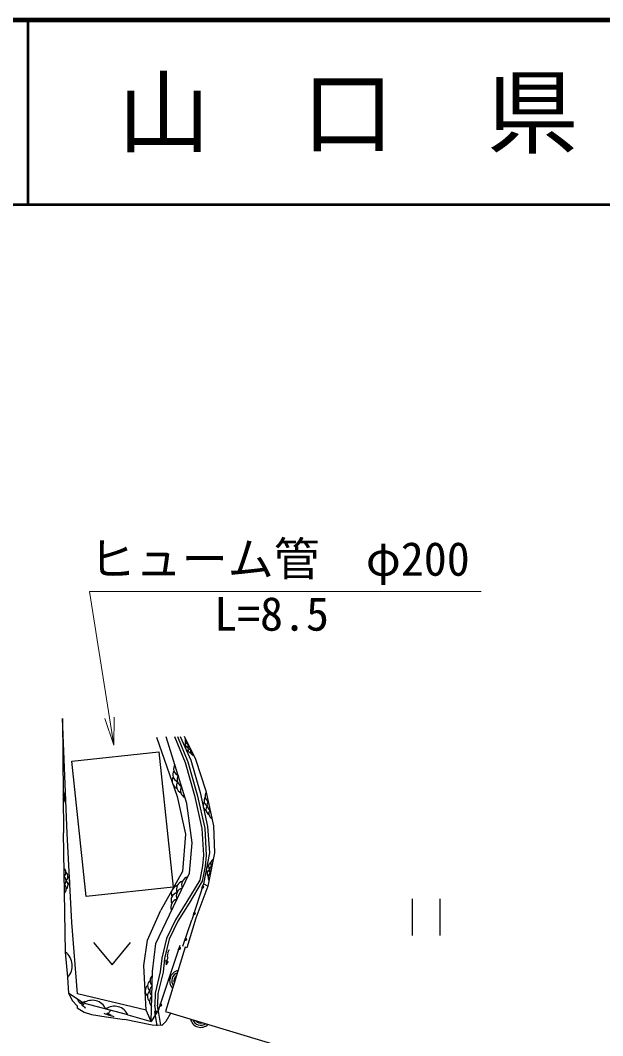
# Model space of a CAD drawing. Units: millimetres, scale not verified. Extents: x 40000 to 680000, y 20000 to 380000.
# Drawn here: x 332586 to 364186, y 324880 to 380000 of the extents above; entities that cross this region are included whole.
import ezdxf
from ezdxf.enums import TextEntityAlignment as Align

# ---------------------------------------------------------------- set-up
doc = ezdxf.new("R2010")
doc.units = ezdxf.units.MM
doc.header["$LTSCALE"] = 1000
for name, color, linetype, lineweight in [('M-BGD', 7, 'Continuous', 25), ('M-STR-HTXT', 7, 'Continuous', 13), ('M-TTL', 2, 'Continuous', 140), ('M-TTL-LINE', 7, 'Continuous', 50)]:
    doc.layers.add(name, color=color, linetype=linetype, lineweight=lineweight)
doc.layers.add('M-TTL-TXT', color=7, linetype='Continuous')
doc.styles.add('ＭＳ ゴシック', font='')
doc.styles.get('ＭＳ ゴシック').set_extended_font_data('MS Gothic')

# ---------------------------------------------------------------- blocks, each defined once
blk = doc.blocks.new('open_arrow')
at = {"color": 0, "linetype": 'Continuous', "lineweight": -2}
blk.add_lwpolyline([(7.5, 1.25), (0, 0), (7.5, -1.25)], dxfattribs=at)

msp = doc.modelspace()

# ---------------------------------------------------------------- linework, layer by layer
at = {"layer": 'M-BGD'}
for p, q in [((334877, 342096), (334922, 335893)), ((335137, 335858), (334877, 342096)), ((339975, 341086), (341094, 337858)), ((341627, 337477), (340499, 341103)), ((340951, 341118), (341534, 339705)), ((341112, 341123), (341676, 339755)), ((341265, 341128), (341830, 339837)), ((341478, 341134), (342084, 339895)), ((335379, 339785), (340103, 340284)), ((340103, 340284), (340879, 332936)), ((336155, 332437), (335379, 339785)), ((341534, 339705), (342046, 337914)), ((341676, 339755), (342191, 337951)), ((341830, 339837), (342352, 338081)), ((342084, 339895), (342655, 338177)), ((342046, 337914), (342441, 336132)), ((342191, 337951), (342590, 336152)), ((342352, 338081), (342734, 336232)), ((342655, 338177), (343063, 336269)), ((341094, 337858), (341541, 335819)), ((341902, 335347), (341627, 337477)), ((343063, 336269), (343122, 334815)), ((335036, 329416), (334922, 335893)), ((335388, 331023), (335137, 335858)), ((341541, 335819), (341382, 333790)), ((342441, 336132), (342523, 334672)), ((342590, 336152), (342673, 334670)), ((342734, 336232), (342859, 334800)), ((341767, 333711), (341902, 335347)), ((342523, 334672), (342471, 334102)), ((342859, 334800), (342517, 333132)), ((342673, 334670), (342620, 334081)), ((343122, 334815), (342762, 332999)), ((342471, 334102), (342318, 333330)), ((342620, 334081), (342460, 333275)), ((341382, 333790), (340216, 331697)), ((340672, 331448), (341767, 333711)), ((340879, 332936), (336155, 332437)), ((342318, 333330), (341615, 332157)), ((342460, 333275), (341743, 332079)), ((342517, 333132), (341890, 331160)), ((342437, 332882), (342482, 333025)), ((342447, 332885), (342489, 333016)), ((342497, 333011), (342457, 332885)), ((342466, 332885), (342505, 333005)), ((342510, 332994), (342478, 332891)), ((342482, 333025), (342498, 333014)), ((342489, 332897), (342516, 332983)), ((342498, 333014), (342509, 333000)), ((342520, 332966), (342502, 332908)), ((342509, 333000), (342519, 332982)), ((342523, 332946), (342516, 332923)), ((342762, 332999), (342517, 333132)), ((342519, 332982), (342523, 332965)), ((342523, 332965), (342523, 332946)), ((342456, 332882), (342437, 332882)), ((342473, 332886), (342456, 332882)), ((342492, 332896), (342473, 332886)), ((342505, 332907), (342492, 332896)), ((342516, 332923), (342505, 332907)), ((341615, 332157), (341007, 331172)), ((341743, 332079), (341139, 331099)), ((353842, 332314), (353842, 330314)), ((355342, 332314), (355342, 330314)), ((339485, 330074), (340216, 331697)), ((339946, 329892), (340672, 331448)), ((341981, 331445), (342026, 331588)), ((342000, 331445), (341981, 331445)), ((341991, 331448), (342033, 331579)), ((342040, 331573), (342000, 331448)), ((342017, 331449), (342000, 331445)), ((342010, 331448), (342048, 331568)), ((342035, 331459), (342017, 331449)), ((342054, 331557), (342021, 331454)), ((342026, 331588), (342041, 331576)), ((342033, 331460), (342060, 331545)), ((342049, 331470), (342035, 331459)), ((342041, 331576), (342053, 331563)), ((342064, 331528), (342046, 331471)), ((342060, 331486), (342049, 331470)), ((342053, 331563), (342063, 331544)), ((342067, 331508), (342060, 331486)), ((342063, 331544), (342067, 331527)), ((342067, 331527), (342067, 331508)), ((335695, 327150), (335388, 331023)), ((341007, 331172), (340516, 330164)), ((341139, 331099), (340658, 330112)), ((341405, 329731), (341890, 331160)), ((341509, 330038), (341557, 330180)), ((341557, 330180), (341572, 330168)), ((336563, 329935), (337563, 328735)), ((337563, 328735), (338563, 329935)), ((339297, 328686), (339485, 330074)), ((339766, 328359), (339946, 329892)), ((340102, 326328), (341258, 329789)), ((341178, 329550), (341226, 329692)), ((341189, 329552), (341232, 329683)), ((341240, 329678), (341198, 329552)), ((341208, 329552), (341248, 329672)), ((341253, 329661), (341219, 329558)), ((341226, 329692), (341241, 329681)), ((341231, 329564), (341259, 329649)), ((341241, 329681), (341252, 329667)), ((341263, 329632), (341244, 329575)), ((341252, 329667), (341262, 329648)), ((341262, 329648), (341266, 329631)), ((341266, 329631), (341266, 329612)), ((341528, 330038), (341509, 330038)), ((341520, 330041), (341564, 330171)), ((341545, 330041), (341528, 330038)), ((341571, 330166), (341529, 330041)), ((341538, 330040), (341579, 330160)), ((341564, 330051), (341545, 330041)), ((341585, 330148), (341550, 330046)), ((341561, 330052), (341590, 330137)), ((341577, 330062), (341564, 330051)), ((341572, 330168), (341584, 330155)), ((341594, 330120), (341575, 330063)), ((341589, 330077), (341577, 330062)), ((341584, 330155), (341593, 330136)), ((341597, 330100), (341589, 330077)), ((341593, 330136), (341597, 330119)), ((341597, 330119), (341597, 330100)), ((341197, 329550), (341178, 329550)), ((341214, 329553), (341197, 329550)), ((341233, 329563), (341214, 329553)), ((341247, 329574), (341233, 329563)), ((341258, 329589), (341247, 329574)), ((341266, 329612), (341258, 329589)), ((339412, 326274), (339297, 328686)), ((339692, 325645), (339766, 328359)), ((340634, 327918), (340681, 328061)), ((340644, 327921), (340688, 328052)), ((340695, 328046), (340654, 327921)), ((340663, 327921), (340703, 328041)), ((340709, 328029), (340674, 327927)), ((340681, 328061), (340696, 328049)), ((340686, 327933), (340714, 328018)), ((340696, 328049), (340708, 328036)), ((340718, 328001), (340699, 327944)), ((340708, 328036), (340717, 328017)), ((340721, 327981), (340713, 327958)), ((340717, 328017), (340721, 328000)), ((340721, 328000), (340721, 327981)), ((340653, 327918), (340634, 327918)), ((340670, 327922), (340653, 327918)), ((340689, 327932), (340670, 327922)), ((340702, 327943), (340689, 327932)), ((340713, 327958), (340702, 327943)), ((339412, 326274), (335695, 327150)), ((340102, 326328), (339692, 325645)), ((339956, 326085), (339882, 326528)), ((340075, 326282), (340032, 326539)), ((340153, 326478), (340200, 326620)), ((340172, 326478), (340153, 326478)), ((340163, 326481), (340207, 326612)), ((340189, 326482), (340172, 326478)), ((340214, 326606), (340173, 326481)), ((340182, 326481), (340222, 326601)), ((340208, 326491), (340189, 326482)), ((340228, 326589), (340193, 326487)), ((340200, 326620), (340215, 326609)), ((340205, 326492), (340233, 326578)), ((340221, 326503), (340208, 326491)), ((340215, 326609), (340227, 326596)), ((340237, 326561), (340218, 326504)), ((340232, 326518), (340221, 326503)), ((340227, 326596), (340236, 326577)), ((340240, 326541), (340232, 326518)), ((340236, 326577), (340240, 326560)), ((340240, 326560), (340240, 326541)), ((338429, 326003), (339692, 325645)), ((339692, 325645), (339412, 326274)), ((340067, 326216), (339869, 326185)), ((339869, 326185), (339990, 325416)), ((340067, 326216), (340185, 325459))]:
    msp.add_line(p, q, dxfattribs=at)
for points in [[(342762, 332999), (342113, 331253), (341623, 329643), (341540, 329677), (340458, 326200)], [(340516, 330164), (340257, 329090), (340183, 328348), (339896, 327181), (339882, 326528)], [(340658, 330112), (340405, 329066), (340331, 328323), (340045, 327162), (340032, 326539)], [(338429, 326003), (336015, 326645), (335224, 327161), (335166, 328048), (335036, 329416)], [(340671, 329532), (340652, 329497), (340624, 329488), (340606, 329453), (340614, 329426), (340576, 329355), (340584, 329327), (340565, 329292), (340574, 329265), (340563, 329202), (340588, 329120), (340569, 329085), (340559, 329022), (340540, 328986), (340548, 328959), (340529, 328924), (340537, 328896), (340519, 328861), (340535, 328806), (340497, 328735), (340516, 328771), (340508, 328798), (340527, 328834), (340485, 328970), (340521, 328951), (340502, 328915), (340527, 328834), (340516, 328771), (340525, 328744), (340600, 328886), (340546, 328869), (340527, 328834), (340500, 328825)], [(335224, 327161), (335401, 326784), (335663, 326498), (335678, 326392), (336042, 326156), (336441, 326023), (337241, 325902), (338241, 325767)], [(335696, 326856), (335735, 326729), (335776, 326707), (335828, 326653), (335911, 326609), (335930, 326545), (335972, 326523), (335982, 326491), (336065, 326447), (336075, 326415), (336116, 326393)], [(335696, 326856), (335735, 326729), (335776, 326707), (335828, 326653), (335911, 326609), (335930, 326545), (335972, 326523), (335982, 326491), (336065, 326447), (336075, 326415), (336116, 326393)], [(335786, 326675), (335818, 326685), (335901, 326641), (335911, 326609), (335943, 326618), (336026, 326574)], [(335786, 326675), (335818, 326685), (335901, 326641), (335911, 326609), (335943, 326618), (336026, 326574)], [(335901, 326641), (335923, 326682), (336083, 326731), (336105, 326772)], [(335901, 326641), (335923, 326682), (336083, 326731), (336105, 326772)], [(337110, 326104), (337193, 326060), (337266, 326048), (337349, 326003), (337423, 325991), (337464, 325969), (337538, 325957), (337570, 325966), (337653, 325922)], [(337110, 326104), (337193, 326060), (337266, 326048), (337349, 326003), (337423, 325991), (337464, 325969), (337538, 325957), (337570, 325966), (337653, 325922)], [(337279, 326121), (337330, 326067), (337403, 326055), (337445, 326033), (337518, 326020)], [(337279, 326121), (337330, 326067), (337403, 326055), (337445, 326033), (337518, 326020)], [(337394, 326087), (337406, 326160), (337460, 326211), (337504, 326295)], [(337394, 326087), (337406, 326160), (337460, 326211), (337504, 326295)], [(340745, 326113), (340491, 325652), (340262, 325438), (339740, 325452), (338241, 325767)], [(340458, 326200), (364237, 319000), (365812, 320224)]]:
    msp.add_lwpolyline(points, dxfattribs=at)
for centre, radius, start, end in [((341754, 340916), 228, 158.1591, 254.0091), ((341761, 340731), 228, 158.1591, 254.0091), ((341903, 340612), 228, 158.1591, 254.0091), ((341768, 340546), 228, 158.1591, 254.0091), ((341910, 340428), 228, 158.1591, 254.0091), ((342052, 340309), 228, 158.1591, 254.0091), ((341329, 339392), 424, 149.3523, 245.2022), ((341289, 339050), 424, 149.3523, 245.2022), ((341516, 338791), 424, 149.3523, 245.2022), ((341249, 338708), 424, 149.3523, 245.2022), ((341476, 338449), 424, 149.3523, 245.2022), ((334807, 338046), 149, 312.4872, 48.3372), ((334809, 337825), 149, 312.4872, 48.3372), ((334857, 337936), 149, 312.4872, 48.3372), ((334907, 337826), 149, 312.4872, 48.3372), ((341703, 338189), 424, 149.3523, 245.2015), ((342938, 337893), 325, 144.1609, 240.0108), ((334810, 337605), 149, 312.4872, 48.3372), ((334858, 337715), 149, 312.4872, 48.3372), ((342830, 337377), 325, 144.1609, 240.0108), ((342884, 337635), 325, 144.1609, 240.0108), ((342985, 337163), 325, 144.1609, 240.0108), ((343039, 337421), 325, 144.1609, 240.0108), ((343140, 336950), 325, 144.1609, 240.0108), ((342941, 333887), 264, 120.8591, 216.7091), ((343064, 334062), 264, 120.8591, 216.7091), ((343111, 333853), 264, 120.8591, 216.7091), ((343187, 334237), 264, 120.8591, 216.7091), ((334756, 333745), 305, 313.0926, 48.9426), ((334764, 333293), 305, 313.0926, 48.9426), ((334861, 333521), 305, 313.0926, 48.9426), ((334965, 333296), 305, 313.0926, 48.9426), ((341791, 333066), 452, 106.26, 202.11), ((342988, 333678), 264, 120.8591, 216.7091), ((343035, 333469), 264, 120.8591, 216.7091), ((334772, 332841), 305, 313.0926, 48.9426), ((334869, 333068), 305, 313.0926, 48.9426), ((341231, 332592), 452, 106.26, 202.11), ((341511, 332829), 452, 106.26, 202.11), ((341219, 332225), 452, 106.26, 202.11), ((341499, 332462), 452, 106.26, 202.11), ((341207, 331859), 452, 106.26, 202.11), ((334467, 328672), 936, 318.2544, 52.6263), ((340007, 327867), 379, 130.5083, 226.3582), ((341254, 327859), 567, 100.7969, 224.652), ((341254, 327859), 453, 108.7563, 216.6926), ((341254, 327859), 340, 124.3817, 201.0672), ((339741, 327311), 379, 130.5083, 226.3582), ((339874, 327589), 379, 130.5083, 226.3582), ((339991, 327304), 379, 130.5083, 226.3582), ((339858, 327026), 379, 130.5083, 226.3582), ((339976, 326741), 379, 130.5083, 226.3582), ((336490, 326001), 800, 23.7774, 126.4056), ((337697, 325680), 800, 23.7774, 126.4056), ((342375, 325898), 567, 191.2275, 315.0825), ((342375, 325898), 453, 199.1869, 307.1231), ((342375, 325898), 340, 214.8123, 291.4977)]:
    msp.add_arc(centre, radius, start, end, dxfattribs=at)
at = {"layer": 'M-STR-HTXT'}
msp.add_lwpolyline([(337662, 340649), (336335, 348998), (357585, 348998)], dxfattribs=at)
at = {"layer": 'M-TTL'}
msp.add_line((680000, 380000), (40000, 380000), dxfattribs=at)
at = {"layer": 'M-TTL-LINE'}
for p, q in [((333000, 380000), (333000, 370000)), ((40000, 370000), (680000, 370000))]:
    msp.add_line(p, q, dxfattribs=at)

# ---------------------------------------------------------------- block references
at = {"layer": 'M-STR-HTXT', "xscale": 200, "yscale": 200, "rotation": 99}
msp.add_blockref('open_arrow', (337662, 340649), dxfattribs=at)

# ---------------------------------------------------------------- texts
at = {"layer": 'M-STR-HTXT', "style": 'ＭＳ ゴシック'}
msp.add_text('ヒューム管\u3000φ200', height=1833, dxfattribs=at).set_placement((336335, 349298), align=Align.BOTTOM_LEFT)
msp.add_text('L=8.5', height=1833, dxfattribs=at).set_placement((346218, 348698), align=Align.TOP_CENTER)
at = {"layer": 'M-TTL-TXT', "style": 'ＭＳ ゴシック'}
msp.add_text('山\u3000口\u3000県', height=3666, dxfattribs=at).set_placement((350375, 375000), align=Align.MIDDLE_CENTER)

doc.saveas('drawing.dxf')
